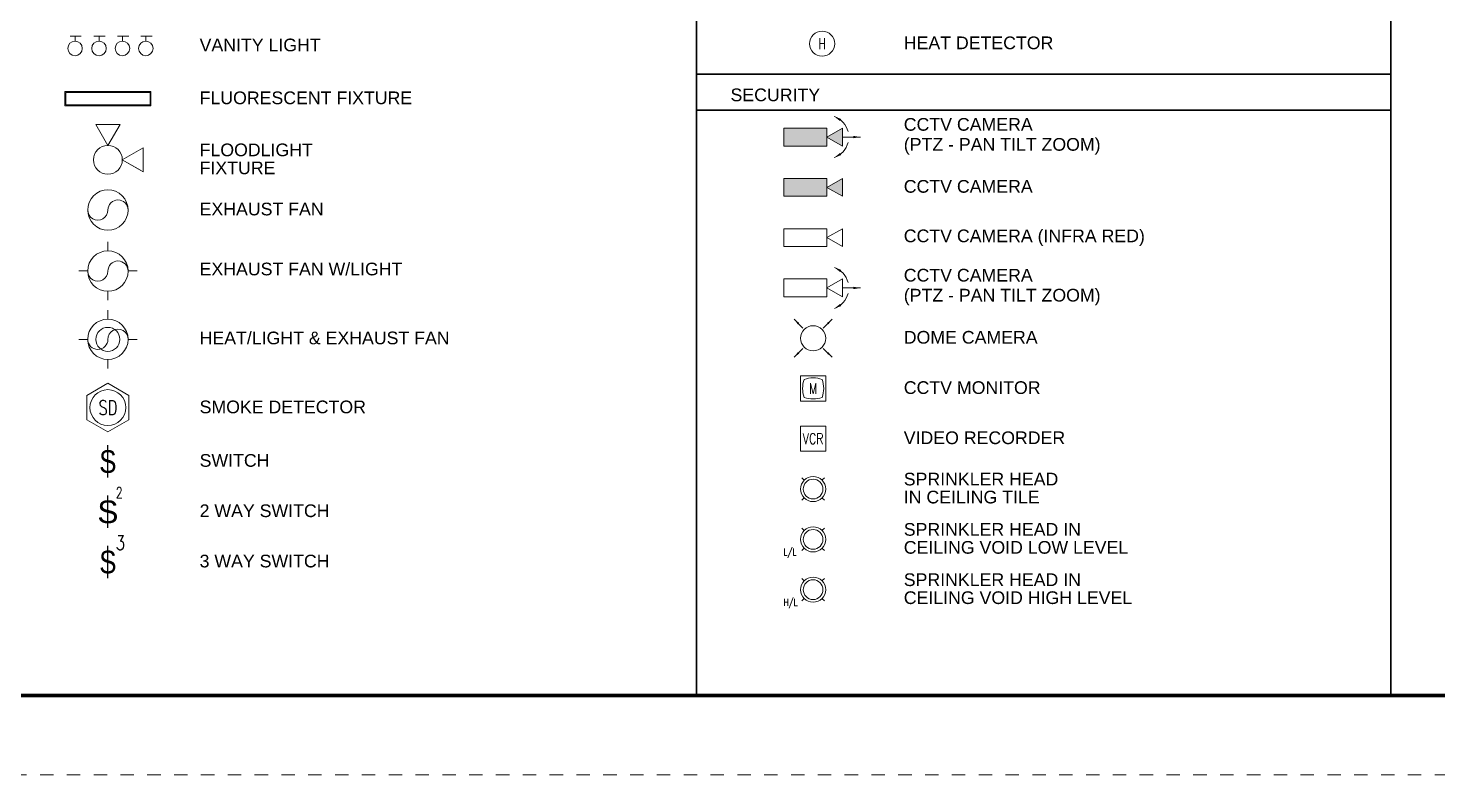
# Paper-space layout 'Symbols A1' of a CAD drawing. Header units: inches. Extents: x 0 to 35.1, y 0 to 23.5.
# Drawn here: x 10.51 to 21.02, y 0 to 5.57 of the extents above; entities that cross this region are included whole.
import ezdxf
from ezdxf.enums import TextEntityAlignment as Align

# ---------------------------------------------------------------- set-up
doc = ezdxf.new("R2010")
doc.units = ezdxf.units.IN
doc.linetypes.add('DASHDOT', pattern=[1, 0.5, -0.25, 0, -0.25])
for name, color, linetype, lineweight in [('E-CCTV', 8, 'Continuous', 5), ('E-CCTV-IDEN', 4, 'Continuous', 5), ('E-LITE', 24, 'Continuous', 5), ('E-LITE-IDEN', 4, 'Continuous', 5), ('F-FIRE', 6, 'Continuous', 9), ('F-FIRE-IDEN', 4, 'Continuous', 9), ('F-SPRN', 255, 'Continuous', 9), ('G-ANNO-TEXT', 3, 'Continuous', 15), ('G-ANNO-TEXT-BOLD', 1, 'Continuous', 15), ('G-ANNO-TTLB', 7, 'Continuous', 50), ('G-PAPR-MEDM', 6, 'Continuous', 30), ('G-PAPR-THCK', 4, 'Continuous', 100)]:
    doc.layers.add(name, color=color, linetype=linetype, lineweight=lineweight)
doc.layers.add('G-ANNO-REFR', color=253, linetype='DASHDOT', lineweight=5, plot=False)
doc.styles.add('Arial_Symbol', font='arial.ttf')
doc.styles.add('NOTES', font='arial.ttf', dxfattribs={"height": 2})
doc.styles.add('NOTES_ROMANS', font='romans.shx', dxfattribs={"width": 0.75})
doc.styles.add('SMALL', font='arial.ttf', dxfattribs={"height": 0.09375})
doc.styles.add('Small text', font='arial.ttf', dxfattribs={"height": 2.4})
doc.styles.get("Standard").update_dxf_attribs({"font": 'swissc.ttf'})
doc.styles.add('SUB-TITLE', font='swisscb.ttf')
doc.styles.add('SUB-TITLE-2', font='swissc.ttf')
doc.styles.add('TITLE', font='swisscb.ttf')

# ---------------------------------------------------------------- blocks, each defined once
blk = doc.blocks.new('*U173')
at = {"layer": 'G-ANNO-REFR'}
blk.add_lwpolyline([(0, 0), (892, 0), (892, 597), (0, 597)], close=True, dxfattribs=at)
at = {"layer": 'G-PAPR-THCK'}
blk.add_lwpolyline([(30, 582), (877, 582), (877, 15), (30, 15)], close=True, dxfattribs=at)
at = {"layer": 'G-ANNO-TEXT'}
for tag, p, height, style in [('GENERAL_NOTES_001', (801.7, 574.93), 2, 'NOTES'), ('GENERAL_NOTES_002', (802, 571.56), 2, 'NOTES'), ('GENERAL_NOTES_003', (802, 568.19), 2, 'NOTES'), ('GENERAL_NOTES_004', (802, 564.82), 2, 'NOTES'), ('GENERAL_NOTES_005', (802, 561.46), 2, 'NOTES'), ('GENERAL_NOTES_006', (802, 558.09), 2, 'NOTES'), ('GENERAL_NOTES_007', (802, 554.75), 2, 'NOTES'), ('GENERAL_NOTES_008', (801.92, 551.38), 2, 'NOTES'), ('GENERAL_NOTES_009', (802, 548.02), 2, 'NOTES'), ('GENERAL_NOTES_010', (802, 544.65), 2, 'NOTES'), ('GENERAL_NOTES_011', (802, 541.28), 2, 'NOTES'), ('GENERAL_NOTES_012', (802, 537.91), 2, 'NOTES'), ('GENERAL_NOTES_013', (802, 534.54), 2, 'NOTES'), ('GENERAL_NOTES_014', (802, 531.17), 2, 'NOTES'), ('GENERAL_NOTES_015', (802, 527.8), 2, 'NOTES'), ('GENERAL_NOTES_016', (802, 524.43), 2, 'NOTES'), ('GENERAL_NOTES_017', (801.88, 521.07), 2, 'NOTES'), ('GENERAL_NOTES_018', (802, 517.7), 2, 'NOTES'), ('GENERAL_NOTES_019', (801.96, 514.33), 2, 'NOTES'), ('GENERAL_NOTES_020', (802, 510.96), 2, 'NOTES'), ('GENERAL_NOTES_021', (801.88, 507.59), 2, 'NOTES'), ('GENERAL_NOTES_022', (802, 504.22), 2, 'NOTES'), ('GENERAL_NOTES_023', (801.89, 500.85), 2, 'NOTES'), ('GENERAL_NOTES_024', (802, 497.49), 2, 'NOTES'), ('GENERAL_NOTES_025', (801.87, 494.12), 2, 'NOTES'), ('GENERAL_NOTES_026', (802, 490.75), 2, 'NOTES'), ('GENERAL_NOTES_027', (802, 487.38), 2, 'NOTES'), ('GENERAL_NOTES_028', (802, 484.01), 2, 'NOTES'), ('GENERAL_NOTES_029', (802, 480.64), 2, 'NOTES'), ('GENERAL_NOTES_030', (801.89, 477.27), 2, 'NOTES'), ('GENERAL_NOTES_031', (802, 473.9), 2, 'NOTES'), ('GENERAL_NOTES_032', (802, 470.53), 2, 'NOTES'), ('GENERAL_NOTES_033', (802, 467.17), 2, 'NOTES'), ('GENERAL_NOTES_034', (801.88, 463.8), 2, 'NOTES'), ('GENERAL_NOTES_035', (802, 460.43), 2, 'NOTES'), ('SHEET_NOTES_001', (801.7, 440.81), 2, 'NOTES'), ('SHEET_NOTES_002', (801.92, 437.44), 2, 'NOTES'), ('SHEET_NOTES_003', (801.88, 434.07), 2, 'NOTES'), ('SHEET_NOTES_004', (801.96, 430.71), 2, 'NOTES'), ('SHEET_NOTES_005', (801.88, 427.34), 2, 'NOTES'), ('SHEET_NOTES_006', (801.89, 423.97), 2, 'NOTES'), ('SHEET_NOTES_007', (801.87, 420.6), 2, 'NOTES'), ('KEY_NOTES_001', (801.7, 324.29), 2, 'NOTES'), ('KEY_NOTES_002', (801.92, 320.92), 2, 'NOTES'), ('STRUCTURAL_CONSULTANT_NAME', (801.89, 168.81), 3, 'SUB-TITLE-2'), ('STRUCTURAL_CONSULTANT_ADDRESS1', (801.89, 164.81), 2, 'SUB-TITLE-2'), ('STRUCTURAL_CONSULTANT_ADDRESS2', (801.89, 161.43), 2, 'SUB-TITLE-2'), ('STRUCTURAL_CONSULTANT_PHONE', (801.89, 158.09), 2, 'SUB-TITLE-2'), ('MEP_CONSULTANT_NAME', (801.89, 147.61), 3, 'SUB-TITLE-2'), ('MEP_CONSULTANT_ADDRESS1', (801.89, 143.59), 2, 'SUB-TITLE-2'), ('MEP_CONSULTANT_ADDRESS2', (801.89, 140.21), 2, 'SUB-TITLE-2'), ('MEP_CONSULTANT_PHONE', (801.89, 136.88), 2, 'SUB-TITLE-2'), ('CLIENTNAME', (801.89, 124.46), 3, 'SUB-TITLE-2'), ('CLIENTADDRESS1', (801.89, 120.39), 2, 'SUB-TITLE-2'), ('CLIENTADDRESS2', (801.89, 117.01), 2, 'SUB-TITLE-2'), ('CLIENTPHONE', (801.89, 113.68), 2, 'SUB-TITLE-2'), ('DRAWING_NO', (820, 71.42), 4, 'SUB-TITLE-2')]:
    blk.add_attdef(tag, p, '', height=height, dxfattribs=dict(at, style=style))
at = {"layer": 'G-ANNO-TEXT', "style": 'SUB-TITLE-2'}
for tag, p in [('REV_NO14', (804.16, 252.81)), ('REV_DATE14', (812.97, 252.81)), ('DRAWN_BY14', (824.4, 252.81)), ('CHECKED_BY14', (837.16, 252.81)), ('REV_NO13', (804.16, 248.81)), ('REV_DATE13', (812.97, 248.81)), ('DRAWN_BY13', (824.4, 248.81)), ('CHECKED_BY13', (837.16, 248.81)), ('REV_NO12', (804.16, 244.81)), ('REV_DATE12', (812.97, 244.81)), ('DRAWN_BY12', (824.4, 244.81)), ('CHECKED_BY12', (837.16, 244.81)), ('REV_NO11', (804.16, 240.81)), ('REV_DATE11', (812.97, 240.81)), ('DRAWN_BY11', (824.4, 240.81)), ('CHECKED_BY11', (837.16, 240.81)), ('REV_NO10', (804.16, 236.81)), ('REV_DATE10', (812.97, 236.81)), ('DRAWN_BY10', (824.4, 236.81)), ('CHECKED_BY10', (837.16, 236.81)), ('REV_NO9', (804.16, 232.81)), ('REV_DATE9', (812.97, 232.81)), ('DRAWN_BY9', (824.4, 232.81)), ('CHECKED_BY9', (837.16, 232.81)), ('REV_NO8', (804.16, 228.81)), ('REV_DATE8', (812.97, 228.81)), ('DRAWN_BY8', (824.4, 228.81)), ('CHECKED_BY8', (837.16, 228.81)), ('REV_NO7', (804.16, 224.81)), ('REV_DATE7', (812.97, 224.81)), ('DRAWN_BY7', (824.4, 224.81)), ('CHECKED_BY7', (837.16, 224.81)), ('REV_NO6', (804.16, 220.81)), ('REV_DATE6', (812.97, 220.81)), ('DRAWN_BY6', (824.4, 220.81)), ('CHECKED_BY6', (837.16, 220.81)), ('REV_NO5', (804.16, 216.81)), ('REV_DATE5', (812.97, 216.81)), ('DRAWN_BY5', (824.4, 216.81)), ('CHECKED_BY5', (837.16, 216.81)), ('REV_NO4', (804.16, 212.81)), ('REV_DATE4', (812.97, 212.81)), ('DRAWN_BY4', (824.4, 212.81)), ('CHECKED_BY4', (837.16, 212.81)), ('REV_NO3', (804.16, 208.81)), ('REV_DATE3', (812.97, 208.81)), ('DRAWN_BY3', (824.4, 208.81)), ('CHECKED_BY3', (837.16, 208.81)), ('REV_NO2', (804.16, 204.81)), ('REV_DATE2', (812.97, 204.81)), ('DRAWN_BY2', (824.4, 204.81)), ('CHECKED_BY2', (837.16, 204.81)), ('REV_NO1', (804.16, 200.81)), ('REV_DATE1', (812.97, 200.81)), ('DRAWN_BY1', (824.4, 200.81)), ('CHECKED_BY1', (837.16, 200.81)), ('REV_NO0', (804.16, 196.81)), ('REV_DATE0', (812.97, 196.81)), ('DRAWN_BY0', (824.4, 196.81)), ('CHECKED_BY0', (837.16, 196.81))]:
    blk.add_attdef(tag, text='', height=1.6, dxfattribs=at).set_placement(p, align=Align.MIDDLE)
for tag, p in [('REV_DESCRIPTION14', (845.14, 252.81)), ('REV_DESCRIPTION13', (845.14, 248.81)), ('REV_DESCRIPTION12', (845.14, 244.81)), ('REV_DESCRIPTION11', (845.14, 240.81)), ('REV_DESCRIPTION10', (845.14, 236.81)), ('REV_DESCRIPTION9', (845.14, 232.81)), ('REV_DESCRIPTION8', (845.14, 228.81)), ('REV_DESCRIPTION7', (845.14, 224.81)), ('REV_DESCRIPTION6', (845.14, 220.81)), ('REV_DESCRIPTION5', (845.14, 216.81)), ('REV_DESCRIPTION4', (845.14, 212.81)), ('REV_DESCRIPTION3', (845.14, 208.81)), ('REV_DESCRIPTION2', (845.14, 204.81)), ('REV_DESCRIPTION1', (845.14, 200.81)), ('REV_DESCRIPTION0', (845.14, 196.81))]:
    blk.add_attdef(tag, text='', height=1.6, dxfattribs=at).set_placement(p, align=Align.MIDDLE_LEFT)
for tag, p in [('PROJECT_NAME1', (820, 110.73)), ('PROJECT_NAME2', (820, 106.73)), ('PROJECT_CODE', (820, 102)), ('RELEASE', (820, 97.57)), ('STAGE', (820, 93.06)), ('DRAWING_TITLE', (820, 88.56))]:
    blk.add_attdef(tag, text='', height=2.4, dxfattribs=at).set_placement(p, align=Align.TOP_LEFT)
at = {"layer": 'G-ANNO-TEXT'}
for tag, height, style, p in [('CURRENT_REV', 4, 'TITLE', (868, 71.42)), ('DRAWN_BY', 2.4, 'SUB-TITLE-2', (810, 62.5)), ('CHECKED_BY', 2.4, 'SUB-TITLE-2', (829, 62.5)), ('SCALE', 2.4, 'SUB-TITLE-2', (849, 62.5)), ('ISSUE_DATE', 2.4, 'SUB-TITLE-2', (868, 62.5))]:
    blk.add_attdef(tag, text='', height=height, dxfattribs=dict(at, style=style)).set_placement(p, align=Align.CENTER)
at = {"layer": 'G-ANNO-TEXT', "style": 'SUB-TITLE'}
blk.add_attdef('FILE_NAME', text='', height=1.6, rotation=90, dxfattribs=at).set_placement((878, 25.93), align=Align.TOP_LEFT)
blk = doc.blocks.new('SWITCH')
at = {"lineweight": -3}
blk.add_line((0, 0), (0, 9), dxfattribs=at)
blk.add_text('S', height=6.3).set_placement((0, 4.5), align=Align.MIDDLE)
blk = doc.blocks.new('3 WAY SWITCH')
at = {"lineweight": -3}
blk.add_line((0, 0), (0, 9), dxfattribs=at)
at = {"style": 'NOTES_ROMANS', "width": 0.75}
blk.add_text('3', height=4, dxfattribs=at).set_placement((2.2, 9.83), align=Align.MIDDLE_LEFT)
blk.add_text('S', height=6.3).set_placement((0, 4.5), align=Align.MIDDLE)
blk = doc.blocks.new('VANITY LIGHT')
at = {"lineweight": -2}
for p, q in [((-9.94, 0), (-11.34, 0)), ((-11.34, 0), (-8.19, 0)), ((-9.94, -1.37), (-9.94, 0)), ((-3.26, 0), (-4.66, 0)), ((-4.66, 0), (-1.51, 0)), ((-3.26, -1.37), (-3.26, 0)), ((3.26, 0), (1.86, 0)), ((1.86, 0), (5.01, 0)), ((3.26, -1.37), (3.26, 0)), ((9.78, 0), (8.38, 0)), ((8.38, 0), (11.53, 0)), ((9.78, -1.37), (9.78, 0))]:
    blk.add_line(p, q, dxfattribs=at)
at = {"lineweight": -2, "extrusion": (0, 0, -1)}
for centre in [(-9.94, -3.39), (-3.26, -3.39), (3.26, -3.39), (9.78, -3.39)]:
    blk.add_ellipse(centre, major_axis=(1.43, -1.43), ratio=1, start_param=0.785398, end_param=7.068583, dxfattribs=at)
blk = doc.blocks.new('FLUORESCENT FIXTURE')
at = {"lineweight": -2}
for points in [[(12, -2), (12, 2), (-12, 2), (-12, -2)], [(11.75, -1.75), (11.75, 1.75), (-11.75, 1.75), (-11.75, -1.75)]]:
    blk.add_lwpolyline(points, close=True, dxfattribs=at)
blk = doc.blocks.new('FLOODLIGHT FIXTURE')
blk.add_line((4.02, 0), (9.08, -2.92))
for points in [[(-3.38, 9.87), (3.38, 9.87), (0, 4.02)], [(9.87, -3.38), (9.87, 3.38), (4.02, 0)]]:
    blk.add_lwpolyline(points, close=True)
blk.add_circle((0, 0), 4.02)
blk = doc.blocks.new('EXHAUST FAN')
at = {"lineweight": -2}
for centre, major_axis, start_param, end_param in [((0, 0), (-3.9775, 3.9775), 5.49778714, 11.78097245), ((-2.8125, 0), (-1.9887, 1.9887), 0.78539816, 3.92699082), ((2.8125, 0), (-1.9887, 1.9887), 3.92699082, 7.06858347)]:
    blk.add_ellipse(centre, major_axis=major_axis, ratio=1, start_param=start_param, end_param=end_param, dxfattribs=at)
blk = doc.blocks.new('EXHAUST FAN W-LIGHT')
at = {"lineweight": -2}
for p, q in [((0, 8.13), (0, 5.62)), ((-8.12, 0.09), (-5.62, 0.09)), ((5.62, 0.09), (8.12, 0.09)), ((0, -5.62), (0, -8.08))]:
    blk.add_line(p, q, dxfattribs=at)
for centre, major_axis, start_param, end_param in [((0, 0), (-3.98, 3.98), 5.497787, 11.780972), ((-2.81, 0), (-1.99, 1.99), 0.785398, 3.926991), ((2.81, 0), (-1.99, 1.99), 3.926991, 7.068583)]:
    blk.add_ellipse(centre, major_axis=major_axis, ratio=1, start_param=start_param, end_param=end_param, dxfattribs=at)
blk = doc.blocks.new('HEAT_LIGHT & EXHAUST FAN')
at = {"lineweight": -2}
for p, q in [((0, 5.62), (0, 8.08)), ((-5.62, -0.09), (-8.12, -0.09)), ((8.12, -0.09), (5.62, -0.09)), ((0, -8.13), (0, -5.62))]:
    blk.add_line(p, q, dxfattribs=at)
blk.add_circle((0, 0), 3.34, dxfattribs=at)
for centre, major_axis, start_param, end_param in [((0, 0), (3.98, -3.98), 5.497787, 11.780972), ((-2.81, 0), (1.99, -1.99), 3.926991, 7.068583), ((2.81, 0), (1.99, -1.99), 0.785398, 3.926991)]:
    blk.add_ellipse(centre, major_axis=major_axis, ratio=1, start_param=start_param, end_param=end_param, dxfattribs=at)
blk = doc.blocks.new('SMOKE DETECTOR')
blk.add_lwpolyline([(-5.87, -3.39), (0, -6.78), (5.87, -3.39), (5.87, 3.39), (0, 6.78), (-5.87, 3.39)], close=True)
blk.add_circle((0, 0), 5)
at = {"style": 'NOTES_ROMANS', "width": 0.75}
blk.add_text('SD', height=4, dxfattribs=at).set_placement((0, 0), align=Align.MIDDLE_CENTER)
blk = doc.blocks.new('2 WAY SWITCH')
at = {"lineweight": -3}
blk.add_line((0, 0), (0, 9), dxfattribs=at)
at = {"style": 'Arial_Symbol'}
blk.add_text('S', height=6.3, dxfattribs=at).set_placement((0, 4.5), align=Align.MIDDLE)
at = {"layer": 'E-LITE-IDEN', "style": 'NOTES_ROMANS', "width": 0.75}
blk.add_text('2', height=3, dxfattribs=at).set_placement((2.2, 9.83), align=Align.MIDDLE_LEFT)
blk = doc.blocks.new('C.C. T.V. CAMERA')
h = blk.add_hatch(color=256)
h.dxf.hatch_style = 1
h.paths.add_polyline_path([(12, -2.5), (12, 2.5), (0, 2.5), (0, -2.5)])
h.paths.add_polyline_path([(16.33, -2.5), (16.33, 2.5), (12, 0)])
for points in [[(0, -2.5), (12, -2.5), (12, 2.5), (0, 2.5)], [(16.33, -2.5), (16.33, 2.5), (12, 0)]]:
    blk.add_lwpolyline(points, close=True)
blk = doc.blocks.new('CCTV CAMERA (PTZ - PAN TILT ZOOM)')
blk.add_lwpolyline([(5.67, 0), (10.67, 0)])
for start, end in [(14.302, 70.1044), (289.8956, 345.698)]:
    blk.add_arc((1.33, 0), 6.07, start, end)
for points in [[(4.99, 4.44), (3.4, 5.71), (5.31, 5.03)], [(8.67, 0.33), (10.67, 0), (8.67, -0.33)], [(4.99, -4.44), (3.4, -5.71), (5.31, -5.03)]]:
    blk.add_solid(points)
blk.add_blockref('C.C. T.V. CAMERA', (-10.67, 0))
blk = doc.blocks.new('HEAT DETECTOR')
blk.add_circle((0, 0), 3.5)
at = {"layer": 'F-FIRE-IDEN', "style": 'NOTES_ROMANS', "width": 0.75}
blk.add_text('H', height=3, dxfattribs=at).set_placement((0, 0), align=Align.MIDDLE_CENTER)
blk = doc.blocks.new('CCTV CAMERA (INFRA RED)')
for points in [[(0, -2.5), (12, -2.5), (12, 2.5), (0, 2.5)], [(16.33, -2.5), (16.33, 2.5), (12, 0)]]:
    blk.add_lwpolyline(points, close=True)
blk = doc.blocks.new('CCTV CAMERA INFRA RED (PTZ - PAN TILT ZOOM)')
for points in [[(0, -2.5), (12, -2.5), (12, 2.5), (0, 2.5)], [(16.33, -2.5), (16.33, 2.5), (12, 0)]]:
    blk.add_lwpolyline(points, close=True)
blk.add_lwpolyline([(16.33, 0), (21.33, 0)])
for start, end in [(14.302, 70.1044), (289.8956, 345.698)]:
    blk.add_arc((12, 0), 6.07, start, end)
for points in [[(15.65, 4.44), (14.07, 5.71), (15.98, 5.03)], [(19.33, 0.33), (21.33, 0), (19.33, -0.33)], [(15.65, -4.44), (14.07, -5.71), (15.98, -5.03)]]:
    blk.add_solid(points)
blk = doc.blocks.new('DOME CAMERA')
for p, q in [((-2.83, 2.83), (-5.3, 5.3)), ((2.83, 2.83), (5.3, 5.3)), ((-2.83, -2.83), (-5.3, -5.3)), ((2.83, -2.83), (5.3, -5.3))]:
    blk.add_line(p, q)
blk.add_circle((0, 0), 3.5)
for points in [[(-3.86, 4.27), (-5.3, 5.3), (-4.27, 3.86)], [(3.86, 4.27), (5.3, 5.3), (4.27, 3.86)], [(-3.86, -4.27), (-5.3, -5.3), (-4.27, -3.86)], [(3.86, -4.27), (5.3, -5.3), (4.27, -3.86)]]:
    blk.add_solid(points)
blk = doc.blocks.new('CCTV MONITOR')
blk.add_lwpolyline([(-3.5, -3.5), (3.5, -3.5), (3.5, 3.5), (-3.5, 3.5)], close=True)
for centre, start, end in [((4.52, 0), 160.4106, 199.5894), ((0, -4.52), 70.4106, 109.5894), ((-4.52, 0), 340.4106, 19.5894), ((0, 4.52), 250.4106, 289.5894)]:
    blk.add_arc(centre, 7.46, start, end)
at = {"layer": 'E-CCTV-IDEN', "style": 'NOTES_ROMANS', "width": 0.75}
blk.add_text('M', height=3, dxfattribs=at).set_placement((0, 0), align=Align.MIDDLE_CENTER)
blk = doc.blocks.new('VIDEO RECORDER')
blk.add_lwpolyline([(-3.5, -3.5), (3.5, -3.5), (3.5, 3.5), (-3.5, 3.5)], close=True)
at = {"layer": 'E-CCTV-IDEN', "style": 'NOTES_ROMANS', "width": 0.75}
blk.add_text('VCR', height=3, dxfattribs=at).set_placement((0, 0), align=Align.MIDDLE_CENTER)
blk = doc.blocks.new('SPRINKLER HEAD IN CEILING TILE')
for p, q in [((-2.47, 2.47), (-3.14, 3.14)), ((2.47, 2.47), (3.14, 3.14)), ((-2.47, -2.47), (-3.14, -3.14)), ((2.47, -2.47), (3.14, -3.14))]:
    blk.add_line(p, q)
for radius in [3.5, 2.75]:
    blk.add_circle((0, 0), radius)
blk = doc.blocks.new('SPRINKLER HEAD IN CEILING VOID LOW LEVEL')
blk.add_blockref('SPRINKLER HEAD IN CEILING TILE', (0, 0))
at = {"layer": 'E-CCTV-IDEN', "style": 'NOTES_ROMANS', "width": 0.75}
blk.add_text('L/L', height=2, dxfattribs=at).set_placement((-8.24, -4.52))
blk = doc.blocks.new('SPRINKLER HEAD IN CEILING VOID HIGH LEVEL')
blk.add_blockref('SPRINKLER HEAD IN CEILING TILE', (0, 0))
at = {"layer": 'E-CCTV-IDEN', "style": 'NOTES_ROMANS', "width": 0.75}
blk.add_text('H/L', height=2, dxfattribs=at).set_placement((-8.24, -4.52))

psp = doc.layouts.new('Symbols A1')

# ---------------------------------------------------------------- linework, layer by layer
at = {"layer": 'G-PAPR-MEDM'}
for p, q in [((20.672, 22.931), (20.672, 0.591)), ((15.495, 22.143), (15.495, 0.591)), ((15.495, 5.222), (20.672, 5.222)), ((15.495, 4.954), (20.672, 4.954))]:
    psp.add_line(p, q, dxfattribs=at)

# ---------------------------------------------------------------- block references
at = {"layer": 'E-CCTV', "xscale": 0.0267705442648153, "yscale": 0.0267705442648153, "zscale": 0.0267705442648153}
for name, p in [('CCTV CAMERA (PTZ - PAN TILT ZOOM)', (16.432, 4.754)), ('C.C. T.V. CAMERA', (16.147, 4.379)), ('CCTV CAMERA (INFRA RED)', (16.147, 4.004)), ('CCTV CAMERA INFRA RED (PTZ - PAN TILT ZOOM)', (16.147, 3.629)), ('DOME CAMERA', (16.365, 3.254)), ('CCTV MONITOR', (16.365, 2.88)), ('VIDEO RECORDER', (16.365, 2.505))]:
    psp.add_blockref(name, p, dxfattribs=at)
at = {"layer": 'E-LITE', "xscale": 0.0267705442648153, "yscale": 0.0267705442648153, "zscale": 0.0267705442648153}
for name, p in [('VANITY LIGHT', (11.127, 5.505)), ('FLUORESCENT FIXTURE', (11.106, 5.04)), ('FLOODLIGHT FIXTURE', (11.106, 4.584)), ('EXHAUST FAN', (11.106, 4.21)), ('EXHAUST FAN W-LIGHT', (11.106, 3.755)), ('HEAT_LIGHT & EXHAUST FAN', (11.106, 3.246)), ('SMOKE DETECTOR', (11.106, 2.737)), ('SWITCH', (11.106, 2.215)), ('2 WAY SWITCH', (11.106, 1.84)), ('3 WAY SWITCH', (11.106, 1.466))]:
    psp.add_blockref(name, p, dxfattribs=at)
at = {"layer": 'F-FIRE', "xscale": 0.0267705442648153, "yscale": 0.0267705442648153, "zscale": 0.0267705442648153}
psp.add_blockref('HEAT DETECTOR', (16.432, 5.45), dxfattribs=at)
at = {"layer": 'F-SPRN', "xscale": 0.0267705442648153, "yscale": 0.0267705442648153, "zscale": 0.0267705442648153}
for name, p in [('SPRINKLER HEAD IN CEILING TILE', (16.365, 2.13)), ('SPRINKLER HEAD IN CEILING VOID LOW LEVEL', (16.365, 1.755)), ('SPRINKLER HEAD IN CEILING VOID HIGH LEVEL', (16.365, 1.38))]:
    psp.add_blockref(name, p, dxfattribs=at)
at = {"layer": 'G-ANNO-TTLB', "xscale": 0.03937007874015748, "yscale": 0.03937007874015748, "zscale": 0.03937007874015748}
psp.add_blockref('*U173', (0, 0), dxfattribs=at)

# ---------------------------------------------------------------- texts
at = {"layer": 'G-ANNO-TEXT', "style": 'Small text'}
for s, height, p in [('VANITY LIGHT', 0.09456, (11.79, 5.393)), ('HEAT DETECTOR', 0.09456, (17.041, 5.409)), ('FLUORESCENT FIXTURE', 0.09456, (11.79, 4.999)), ('CCTV CAMERA', 0.09456, (17.041, 4.801)), ('(PTZ - PAN TILT ZOOM)', 0.09456, (17.041, 4.652)), ('FLOODLIGHT', 0.0946, (11.79, 4.611)), ('FIXTURE', 0.0946, (11.79, 4.477)), ('CCTV CAMERA', 0.09456, (17.041, 4.339)), ('EXHAUST FAN', 0.09456, (11.79, 4.17)), ('CCTV CAMERA (INFRA RED)', 0.09456, (17.041, 3.97)), ('EXHAUST FAN W/LIGHT', 0.09456, (11.79, 3.723)), ('CCTV CAMERA', 0.09456, (17.041, 3.677)), ('(PTZ - PAN TILT ZOOM)', 0.09456, (17.041, 3.528)), ('HEAT/LIGHT & EXHAUST FAN', 0.09456, (11.79, 3.209)), ('DOME CAMERA', 0.09456, (17.041, 3.214)), ('CCTV MONITOR', 0.09456, (17.041, 2.839)), ('SMOKE DETECTOR', 0.09456, (11.79, 2.695)), ('VIDEO RECORDER', 0.09456, (17.041, 2.465)), ('SWITCH', 0.0946, (11.79, 2.296)), ('SPRINKLER HEAD', 0.09456, (17.041, 2.157)), ('IN CEILING TILE', 0.09456, (17.041, 2.023)), ('2 WAY SWITCH', 0.09456, (11.79, 1.921)), ('SPRINKLER HEAD IN', 0.09456, (17.041, 1.782)), ('CEILING VOID LOW LEVEL', 0.09456, (17.041, 1.648)), ('3 WAY SWITCH', 0.09456, (11.79, 1.546)), ('SPRINKLER HEAD IN', 0.09456, (17.041, 1.407)), ('CEILING VOID HIGH LEVEL', 0.09456, (17.041, 1.273))]:
    psp.add_text(s, height=height, dxfattribs=at).set_placement(p)
at = {"layer": 'G-ANNO-TEXT-BOLD', "style": 'SMALL'}
psp.add_text('SECURITY', height=0.0946, dxfattribs=at).set_placement((15.749, 5.021))

doc.saveas('drawing.dxf')
